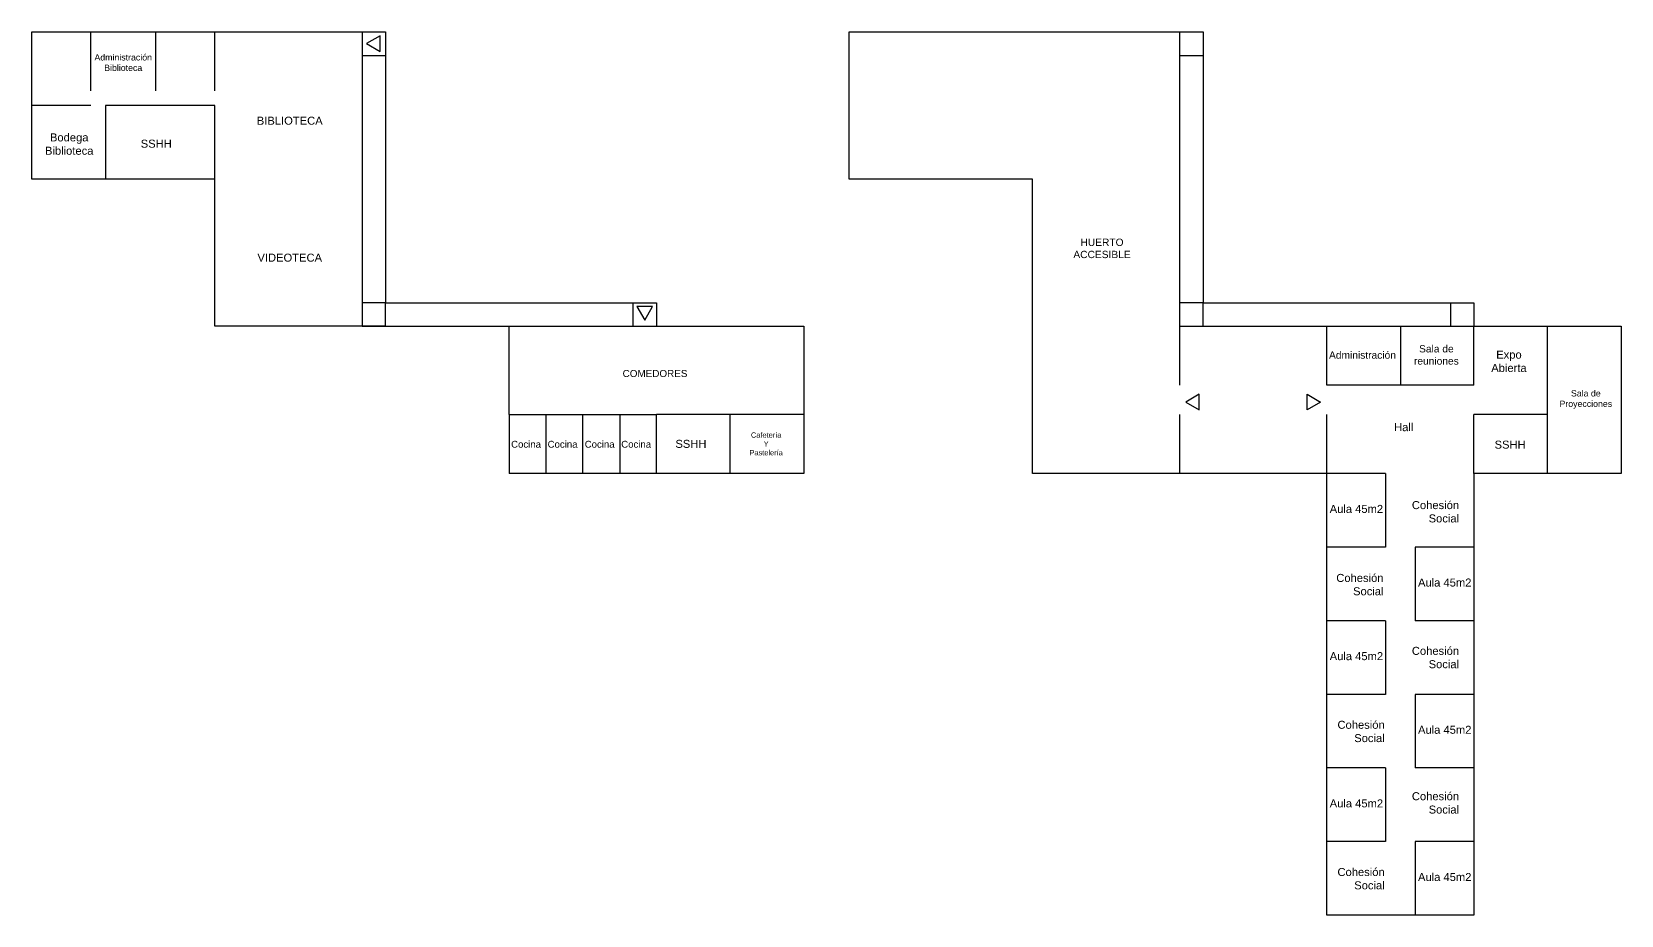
# Model space of a CAD drawing. Header units: millimetres. Extents: x -51 to 582, y 203 to 604.
# Drawn here: x 420.3 to 582.3, y 215.5 to 305.5 of the extents above; entities that cross this region are included whole.
import ezdxf

# ---------------------------------------------------------------- set-up
doc = ezdxf.new("R2010")
doc.units = ezdxf.units.MM
doc.layers.add('modulos alternativos', color=10, linetype='Continuous')
doc.styles.get("Standard").update_dxf_attribs({"font": 'arial.ttf'})

msp = doc.modelspace()

# ---------------------------------------------------------------- linework, layer by layer
for p, q in [((426.32, 299.52), (426.32, 305.52)), ((432.97, 299.52), (432.97, 305.52)), ((438.97, 299.52), (438.97, 305.52)), ((453.97, 305.52), (456.37, 305.52)), ((456.37, 305.52), (456.37, 277.92)), ((537.27, 305.52), (539.67, 305.52)), ((539.67, 305.52), (539.67, 277.92)), ((453.97, 303.12), (456.37, 303.12)), ((537.27, 303.12), (539.67, 303.12)), ((426.32, 298.02), (420.32, 298.02)), ((438.97, 298.02), (427.82, 298.02)), ((427.82, 298.02), (427.82, 290.52)), ((438.97, 290.52), (438.97, 298.02)), ((456.37, 277.92), (453.97, 277.92)), ((456.37, 275.52), (456.37, 277.92)), ((456.37, 277.92), (483.97, 277.92)), ((481.57, 277.92), (481.57, 275.52)), ((483.97, 277.92), (483.97, 275.52)), ((539.67, 277.92), (537.27, 277.92)), ((539.67, 277.92), (567.27, 277.92)), ((539.67, 275.52), (539.67, 277.92)), ((564.87, 277.92), (564.87, 275.52)), ((567.27, 277.92), (567.27, 275.52)), ((456.37, 275.52), (453.97, 275.52)), ((468.97, 266.52), (468.97, 275.52)), ((537.27, 275.52), (537.27, 269.52)), ((552.27, 269.52), (552.27, 275.52)), ((559.77, 275.52), (559.77, 269.52)), ((567.27, 269.52), (567.27, 275.52)), ((574.77, 260.52), (574.77, 275.52)), ((567.27, 269.52), (552.27, 269.52)), ((468.97, 266.52), (476.47, 266.52)), ((468.97, 266.52), (468.97, 260.52)), ((472.72, 260.52), (472.72, 266.52)), ((476.47, 266.52), (483.97, 266.52)), ((476.47, 260.52), (476.47, 266.52)), ((480.22, 266.52), (480.22, 260.52)), ((483.97, 260.52), (483.97, 266.52)), ((491.47, 266.52), (483.97, 266.52)), ((491.47, 260.52), (491.47, 266.52)), ((498.97, 266.52), (491.47, 266.52)), ((537.27, 266.52), (537.27, 260.52)), ((552.27, 260.52), (552.27, 266.52)), ((574.77, 266.52), (567.27, 266.52)), ((567.27, 260.52), (567.27, 266.52)), ((558.27, 260.52), (552.27, 260.52)), ((558.27, 260.52), (558.27, 253.02)), ((558.27, 253.02), (552.27, 253.02)), ((567.27, 253.02), (561.27, 253.02)), ((561.27, 253.02), (561.27, 245.52)), ((558.27, 245.52), (552.27, 245.52)), ((558.27, 245.52), (558.27, 238.02)), ((567.27, 245.52), (561.27, 245.52)), ((558.27, 238.02), (552.27, 238.02)), ((567.27, 238.02), (561.27, 238.02)), ((561.27, 238.02), (561.27, 230.52)), ((558.27, 230.52), (552.27, 230.52)), ((558.27, 230.52), (558.27, 223.02)), ((567.27, 230.52), (561.27, 230.52)), ((558.27, 223.02), (552.27, 223.02)), ((567.27, 223.02), (561.27, 223.02)), ((561.27, 223.02), (561.27, 215.52))]:
    msp.add_line(p, q)
for points in [[(454.43, 304.32), (455.81, 303.53), (455.81, 305.12)], [(482.77, 276.14), (483.56, 277.52), (481.97, 277.52)], [(537.9, 267.8), (539.28, 267.01), (539.28, 268.6)], [(551.64, 267.8), (550.26, 267.01), (550.26, 268.6)]]:
    msp.add_lwpolyline(points, close=True)
at = {"layer": 'modulos alternativos'}
for p, q in [((420.32, 305.52), (453.97, 305.52)), ((420.32, 290.52), (420.32, 305.52)), ((453.97, 305.52), (453.97, 290.52)), ((503.62, 305.52), (537.27, 305.52)), ((503.62, 290.52), (503.62, 305.52)), ((537.27, 305.52), (537.27, 290.52)), ((438.97, 290.52), (420.32, 290.52)), ((438.97, 275.52), (438.97, 290.52)), ((453.97, 290.52), (453.97, 275.52)), ((522.27, 290.52), (503.62, 290.52)), ((522.27, 275.52), (522.27, 290.52)), ((537.27, 290.52), (537.27, 275.52)), ((453.97, 275.52), (438.97, 275.52)), ((453.97, 275.52), (468.97, 275.52)), ((468.97, 275.52), (483.97, 275.52)), ((483.97, 275.52), (498.97, 275.52)), ((498.97, 275.52), (498.97, 260.52)), ((522.27, 260.52), (522.27, 275.52)), ((537.27, 275.52), (552.27, 275.52)), ((552.27, 275.52), (567.27, 275.52)), ((567.27, 275.52), (582.27, 275.52)), ((582.27, 275.52), (582.27, 260.52)), ((498.97, 260.52), (468.97, 260.52)), ((537.27, 260.52), (522.27, 260.52)), ((552.27, 260.52), (537.27, 260.52)), ((552.27, 245.52), (552.27, 260.52)), ((582.27, 260.52), (567.27, 260.52)), ((567.27, 260.52), (567.27, 245.52)), ((552.27, 230.52), (552.27, 245.52)), ((567.27, 245.52), (567.27, 230.52)), ((552.27, 215.52), (552.27, 230.52)), ((567.27, 230.52), (567.27, 215.52)), ((567.27, 215.52), (552.27, 215.52))]:
    msp.add_line(p, q, dxfattribs=at)

# ---------------------------------------------------------------- texts
for s, width, gutter_width, insert, char_height, attachment_point in [('\\pxqc;Administración Biblioteca', 4.5715, 3.2, (427.35, 303.24), 0.64, 1), ('\\pxqc;BIBLIOTECA', 5.8252, 4.08, (443.69, 296.87), 0.8155, 1), ('\\pxqc;Bodega Biblioteca', 5.8252, 4.08, (421.22, 295.17), 0.8155, 1), ('SSHH', 5.8252, 4.08, (431.42, 294.53), 0.815, 1), ('\\pxqc;HUERTO ACCESIBLE', 5.3158, 3.72, (526.71, 284.45), 0.7442, 1), ('\\pxqc;VIDEOTECA', 5.8252, 4.08, (443.69, 282.92), 0.8155, 1), ('\\pxqc;Administración', 5.3158, 3.72, (553.25, 272.96), 0.7442, 1), ('\\pxqc;Sala de reuniones', 5.3158, 3.72, (560.78, 273.6), 0.7442, 1), ('\\pxqc;Expo Abierta', 5.8252, 4.08, (567.92, 273.04), 0.8155, 1), ('COMEDORES', 5.1526, 3.61, (480.52, 271.07), 0.721, 1), ('\\pxqc;Sala de Proyecciones', 5.5884, 3.2, (575.87, 269.01), 0.6394, 1), ('Hall', 5.8252, 4.08, (559.13, 265.65), 0.815, 1), ('\\pxqc;Cafetería\\PY Pastelería', 3.8522, 2.7, (493.22, 264.71), 0.5393, 1), ('Cocina', 4.9978, 3.5, (469.16, 263.85), 0.7, 1), ('Cocina', 4.9978, 3.5, (472.88, 263.85), 0.7, 1), ('Cocina', 4.9978, 3.5, (476.66, 263.85), 0.7, 1), ('Cocina', 4.9978, 3.5, (480.38, 263.85), 0.7, 1), ('SSHH', 5.8252, 4.08, (485.9, 263.95), 0.815, 1), ('SSHH', 5.8252, 4.08, (569.37, 263.87), 0.815, 1), ('Cohesión\\PSocial', 5.8252, 4.08, (565.75, 257.71), 0.815, 3), ('Aula 45m2', 5.8252, 4.08, (558.01, 257.32), 0.815, 3), ('Cohesión\\PSocial', 5.8252, 4.08, (558.05, 250.29), 0.815, 3), ('Aula 45m2', 5.8252, 4.08, (567.01, 249.82), 0.815, 3), ('Aula 45m2', 5.8252, 4.08, (558.01, 242.32), 0.815, 3), ('Cohesión\\PSocial', 5.8252, 4.08, (565.75, 242.86), 0.815, 3), ('Cohesión\\PSocial', 5.8252, 4.08, (558.17, 235.33), 0.815, 3), ('Aula 45m2', 5.8252, 4.08, (567.01, 234.82), 0.815, 3), ('Aula 45m2', 5.8252, 4.08, (558.01, 227.32), 0.815, 3), ('Cohesión\\PSocial', 5.8252, 4.08, (565.75, 228.05), 0.815, 3), ('Cohesión\\PSocial', 5.8252, 4.08, (558.17, 220.33), 0.815, 3), ('Aula 45m2', 5.8252, 4.08, (567.01, 219.82), 0.815, 3)]:
    msp.add_mtext_dynamic_manual_height_columns(s, width=width, gutter_width=gutter_width, heights=[0], dxfattribs=dict(insert=insert, char_height=char_height, attachment_point=attachment_point))

doc.saveas('drawing.dxf')
